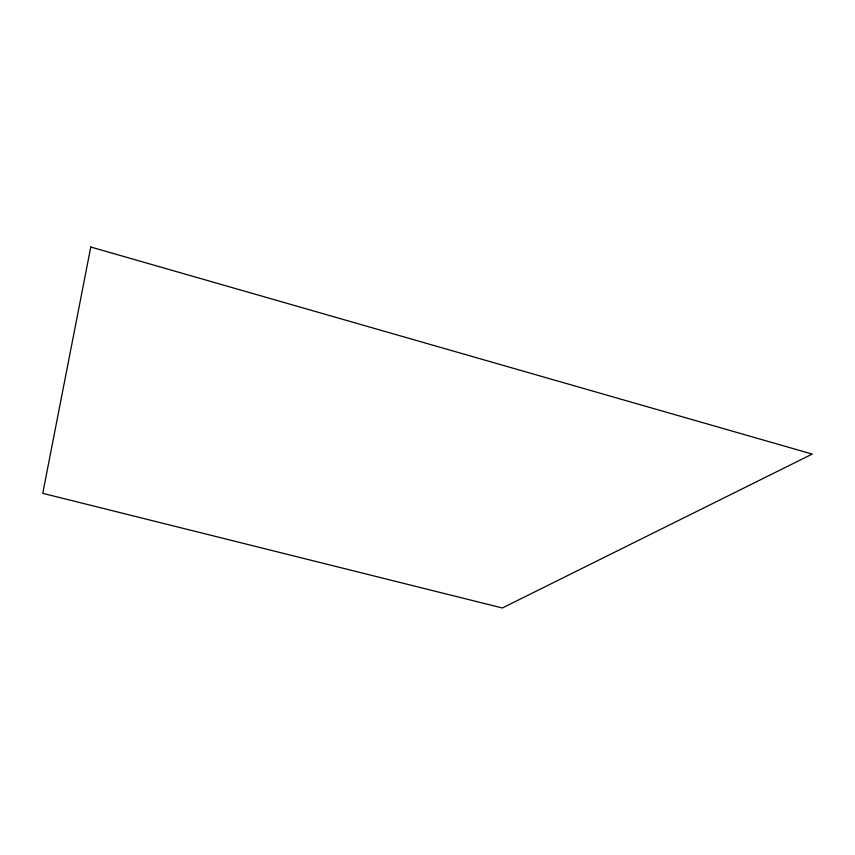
<?xml version="1.0" encoding="UTF-8"?>
<svg xmlns="http://www.w3.org/2000/svg" width="855" height="855" viewBox="0 0 855 855"><rect width="100%" height="100%" fill="white"/><g stroke="black" fill="none" stroke-linecap="round" stroke-linejoin="round"><path stroke-width="1.28" d="M90.78 247.02L42.75 493.335L502.345 607.98L812.25 454.08L90.78 247.02"/></g></svg>
